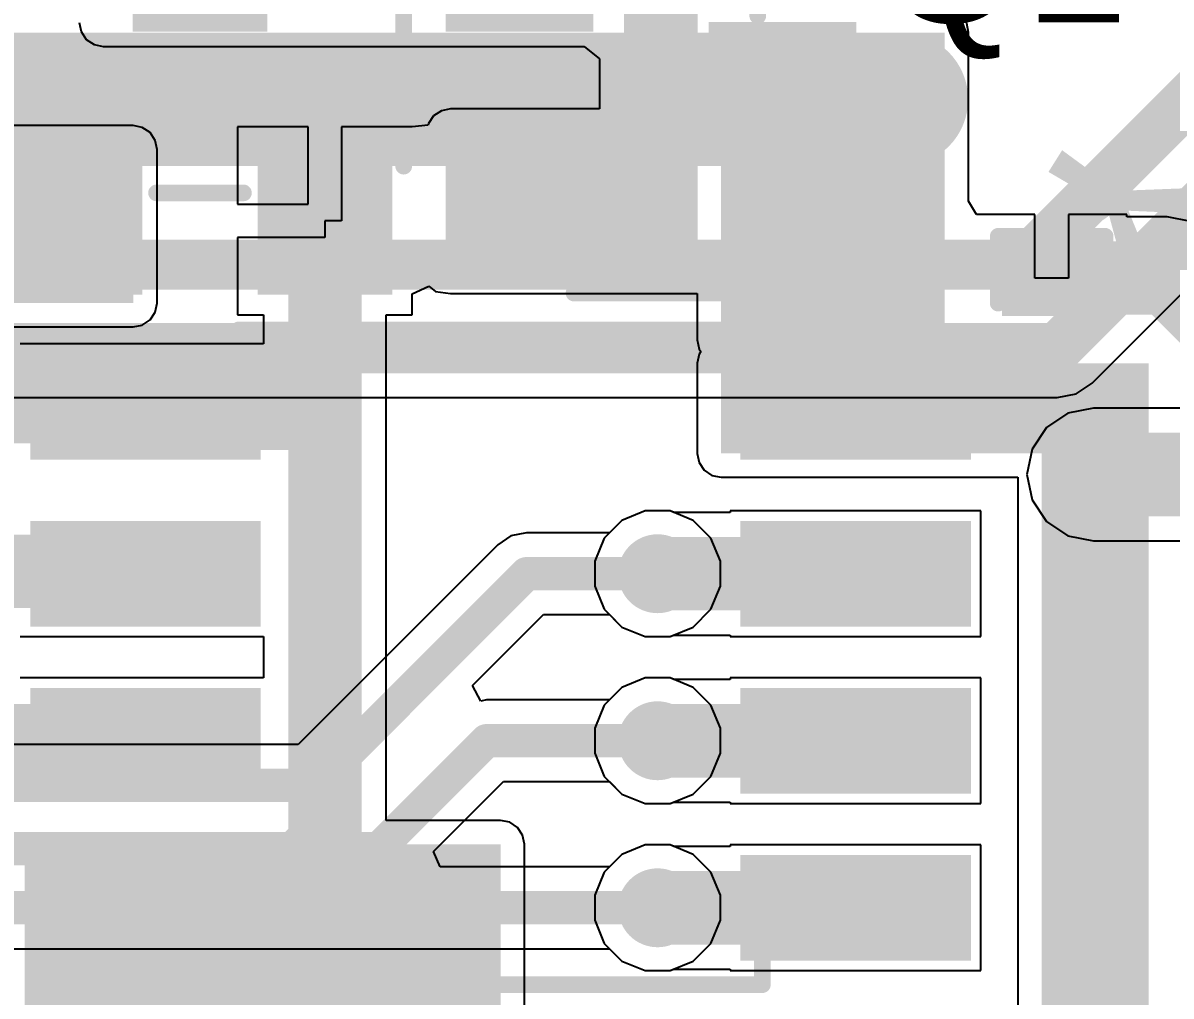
# Model space of a CAD drawing. Header units: millimetres. Extents: x -0.43 to 2.06, y -0.4 to 2.49.
# Drawn here: x 1.0295 to 1.3732, y 0.4009 to 0.6922 of the extents above; entities that cross this region are included whole.
import ezdxf

# ---------------------------------------------------------------- set-up
doc = ezdxf.new("R2010")
doc.units = ezdxf.units.MM
doc.header["$MEASUREMENT"] = 0
for name, color, linetype in [('BottomLayer', 5, 'Continuous'), ('TopLayer', 1, 'Continuous'), ('TopOverlay', 2, 'Continuous'), ('TopPaste', 8, 'Continuous'), ('TopSolder', 216, 'Continuous'), ('ViaHoleLayer', 16, 'Continuous')]:
    doc.layers.add(name, color=color, linetype=linetype)
doc.styles.add('Arial', font='', dxfattribs={"height": 0.2})
doc.styles.get('Arial').set_extended_font_data('Arial')

# ---------------------------------------------------------------- blocks, each defined once
blk = doc.blocks.new('CAP_0402_25')
at = {"layer": 'TopLayer'}
for points in [[(-0.0275, -0.0125), (-0.0275, 0.0125), (-0.009499999999999998, 0.0125), (-0.009500000000000001, -0.0125)], [(0.009499999999999998, -0.0125), (0.009500000000000001, 0.0125), (0.0275, 0.0125), (0.0275, -0.0125)]]:
    blk.add_hatch(color=1, dxfattribs=at).paths.add_polyline_path(points)
at = {"layer": 'TopPaste'}
for points in [[(-0.0275, -0.0125), (-0.0275, 0.0125), (-0.009499999999999998, 0.0125), (-0.009500000000000001, -0.0125)], [(0.009499999999999998, -0.0125), (0.009500000000000001, 0.0125), (0.0275, 0.0125), (0.0275, -0.0125)]]:
    blk.add_hatch(color=8, dxfattribs=at).paths.add_polyline_path(points)
at = {"layer": 'TopSolder'}
for points in [[(-0.0298622, -0.0148622), (-0.0298622, 0.0148622), (-0.007137799999999999, 0.0148622), (-0.007137800000000001, -0.0148622)], [(0.007137799999999999, -0.0148622), (0.007137800000000001, 0.0148622), (0.0298622, 0.0148622), (0.0298622, -0.0148622)]]:
    blk.add_hatch(color=216, dxfattribs=at).paths.add_polyline_path(points)
at = {"layer": 'TopOverlay', "const_width": 0.005}
for points in [[(-0.031, 0.016), (-0.031, -0.016)], [(-0.031, 0.016), (-0.011, 0.016)], [(0.011, 0.016), (0.031, 0.016)], [(0.031, 0.016), (0.031, -0.016)], [(-0.031, -0.016), (-0.011, -0.016)], [(0.011, -0.016), (0.031, -0.016)]]:
    blk.add_lwpolyline(points, dxfattribs=at)
at = {"layer": 'TopOverlay', "const_width": 0.0025}
for points in [[(-0.03225, 0.016, 1), (-0.02975, 0.016, 1)], [(-0.03225, 0.016, 1), (-0.02975, 0.016, 1)], [(-0.01225, 0.016, 1), (-0.00975, 0.016, 1)], [(0.00975, 0.016, 1), (0.01225, 0.016, 1)], [(0.02975, 0.016, 1), (0.03225, 0.016, 1)], [(0.02975, 0.016, 1), (0.03225, 0.016, 1)], [(-0.03225, -0.016, 1), (-0.02975, -0.016, 1)], [(-0.03225, -0.016, 1), (-0.02975, -0.016, 1)], [(-0.01225, -0.016, 1), (-0.00975, -0.016, 1)], [(0.00975, -0.016, 1), (0.01225, -0.016, 1)], [(0.02975, -0.016, 1), (0.03225, -0.016, 1)], [(0.02975, -0.016, 1), (0.03225, -0.016, 1)]]:
    blk.add_lwpolyline(points, format="xyb", close=True, dxfattribs=at)
blk = doc.blocks.new('SOT_23_36')
at = {"layer": 'TopLayer'}
for points in [[(-0.01614175, 0.05748035), (0.01614175, 0.05748035), (0.01614175, 0.02125985), (-0.01614175, 0.02125985)], [(-0.05354335, -0.02125985), (-0.02125985, -0.02125985), (-0.02125985, -0.05748035), (-0.05354335, -0.05748035)], [(0.02125985, -0.02125985), (0.05354335, -0.02125985), (0.05354335, -0.05748035), (0.02125985, -0.05748035)]]:
    blk.add_hatch(color=1, dxfattribs=at).paths.add_polyline_path(points)
at = {"layer": 'TopPaste'}
for points in [[(-0.01614175, 0.05748035), (0.01614175, 0.05748035), (0.01614175, 0.02125985), (-0.01614175, 0.02125985)], [(-0.05354335, -0.02125985), (-0.02125985, -0.02125985), (-0.02125985, -0.05748035), (-0.05354335, -0.05748035)], [(0.02125985, -0.02125985), (0.05354335, -0.02125985), (0.05354335, -0.05748035), (0.02125985, -0.05748035)]]:
    blk.add_hatch(color=8, dxfattribs=at).paths.add_polyline_path(points)
at = {"layer": 'TopSolder'}
for points in [[(-0.02014175, 0.06148035), (0.02014175, 0.06148035), (0.02014175, 0.01725985), (-0.02014175, 0.01725985)], [(-0.05754335, -0.01725985), (-0.01725985, -0.01725985), (-0.01725985, -0.06148035), (-0.05754335, -0.06148035)], [(0.01725985, -0.01725985), (0.05754335, -0.01725985), (0.05754335, -0.06148035), (0.01725985, -0.06148035)]]:
    blk.add_hatch(color=216, dxfattribs=at).paths.add_polyline_path(points)
at = {"layer": 'TopOverlay', "const_width": 0.005}
for points in [[(-0.022, 0.032), (-0.061, 0.032)], [(-0.061, -0.023), (-0.061, 0.032)], [(0.061, 0.032), (0.022, 0.032)], [(0.061, -0.023), (0.061, 0.032)], [(0.013, -0.031), (-0.013, -0.031)], [(-0.066, -0.051), (-0.066, -0.041)], [(-0.061, -0.046), (-0.066, -0.041)], [(-0.066, -0.051), (-0.061, -0.046)]]:
    blk.add_lwpolyline(points, dxfattribs=at)
at = {"layer": 'TopOverlay', "const_width": 0.0025}
for points in [[(-0.06225, 0.032, 1), (-0.05975, 0.032, 1)], [(-0.06225, 0.032, 1), (-0.05975, 0.032, 1)], [(-0.02325, 0.032, 1), (-0.02075, 0.032, 1)], [(0.02075, 0.032, 1), (0.02325, 0.032, 1)], [(0.05975, 0.032, 1), (0.06225, 0.032, 1)], [(0.05975, 0.032, 1), (0.06225, 0.032, 1)], [(-0.06225, -0.023, 1), (-0.05975, -0.023, 1)], [(0.05975, -0.023, 1), (0.06225, -0.023, 1)], [(-0.01425, -0.031, 1), (-0.01175, -0.031, 1)], [(0.01175, -0.031, 1), (0.01425, -0.031, 1)], [(-0.06725, -0.041, 1), (-0.06475, -0.041, 1)], [(-0.06725, -0.041, 1), (-0.06475, -0.041, 1)], [(-0.06225, -0.046, 1), (-0.05975, -0.046, 1)], [(-0.06225, -0.046, 1), (-0.05975, -0.046, 1)], [(-0.06725, -0.051, 1), (-0.06475, -0.051, 1)], [(-0.06725, -0.051, 1), (-0.06475, -0.051, 1)]]:
    blk.add_lwpolyline(points, format="xyb", close=True, dxfattribs=at)
blk = doc.blocks.new('SOT_23_37')
at = {"layer": 'TopLayer'}
for points in [[(-0.01614175, 0.05748035), (0.01614175, 0.05748035), (0.01614175, 0.02125985), (-0.01614175, 0.02125985)], [(-0.05354335, -0.02125985), (-0.02125985, -0.02125985), (-0.02125985, -0.05748035), (-0.05354335, -0.05748035)], [(0.02125985, -0.02125985), (0.05354335, -0.02125985), (0.05354335, -0.05748035), (0.02125985, -0.05748035)]]:
    blk.add_hatch(color=1, dxfattribs=at).paths.add_polyline_path(points)
at = {"layer": 'TopPaste'}
for points in [[(-0.01614175, 0.05748035), (0.01614175, 0.05748035), (0.01614175, 0.02125985), (-0.01614175, 0.02125985)], [(-0.05354335, -0.02125985), (-0.02125985, -0.02125985), (-0.02125985, -0.05748035), (-0.05354335, -0.05748035)], [(0.02125985, -0.02125985), (0.05354335, -0.02125985), (0.05354335, -0.05748035), (0.02125985, -0.05748035)]]:
    blk.add_hatch(color=8, dxfattribs=at).paths.add_polyline_path(points)
at = {"layer": 'TopSolder'}
for points in [[(-0.02014175, 0.06148035), (0.02014175, 0.06148035), (0.02014175, 0.01725985), (-0.02014175, 0.01725985)], [(-0.05754335, -0.01725985), (-0.01725985, -0.01725985), (-0.01725985, -0.06148035), (-0.05754335, -0.06148035)], [(0.01725985, -0.01725985), (0.05754335, -0.01725985), (0.05754335, -0.06148035), (0.01725985, -0.06148035)]]:
    blk.add_hatch(color=216, dxfattribs=at).paths.add_polyline_path(points)
at = {"layer": 'TopOverlay', "const_width": 0.005}
for points in [[(-0.061, 0.032), (-0.022, 0.032)], [(-0.061, -0.023), (-0.061, 0.032)], [(0.022, 0.032), (0.061, 0.032)], [(0.061, -0.023), (0.061, 0.032)], [(-0.013, -0.031), (0.013, -0.031)], [(-0.066, -0.051), (-0.066, -0.041)], [(-0.066, -0.041), (-0.061, -0.046)], [(-0.066, -0.051), (-0.061, -0.046)]]:
    blk.add_lwpolyline(points, dxfattribs=at)
at = {"layer": 'TopOverlay', "const_width": 0.0025}
for points in [[(-0.06225, 0.032, 1), (-0.05975, 0.032, 1)], [(-0.06225, 0.032, 1), (-0.05975, 0.032, 1)], [(-0.02325, 0.032, 1), (-0.02075, 0.032, 1)], [(0.02075, 0.032, 1), (0.02325, 0.032, 1)], [(0.05975, 0.032, 1), (0.06225, 0.032, 1)], [(0.05975, 0.032, 1), (0.06225, 0.032, 1)], [(-0.06225, -0.023, 1), (-0.05975, -0.023, 1)], [(0.05975, -0.023, 1), (0.06225, -0.023, 1)], [(-0.01425, -0.031, 1), (-0.01175, -0.031, 1)], [(0.01175, -0.031, 1), (0.01425, -0.031, 1)], [(-0.06725, -0.041, 1), (-0.06475, -0.041, 1)], [(-0.06725, -0.041, 1), (-0.06475, -0.041, 1)], [(-0.06225, -0.046, 1), (-0.05975, -0.046, 1)], [(-0.06225, -0.046, 1), (-0.05975, -0.046, 1)], [(-0.06725, -0.051, 1), (-0.06475, -0.051, 1)], [(-0.06725, -0.051, 1), (-0.06475, -0.051, 1)]]:
    blk.add_lwpolyline(points, format="xyb", close=True, dxfattribs=at)
blk = doc.blocks.new('SOIC_8_53')
at = {"layer": 'TopLayer'}
for points in [[(-0.0757874, 0.086811), (-0.0757874, 0.063189), (-0.136811, 0.063189), (-0.136811, 0.086811)], [(0.136811, 0.086811), (0.136811, 0.063189), (0.0757874, 0.063189), (0.0757874, 0.086811)], [(-0.0757874, 0.036811), (-0.0757874, 0.01318899999999999), (-0.136811, 0.01318900000000001), (-0.136811, 0.036811)], [(0.136811, 0.036811), (0.136811, 0.01318899999999999), (0.0757874, 0.01318900000000001), (0.0757874, 0.036811)], [(-0.0757874, -0.01318900000000001), (-0.0757874, -0.036811), (-0.136811, -0.036811), (-0.136811, -0.01318899999999999)], [(0.136811, -0.01318900000000001), (0.136811, -0.036811), (0.0757874, -0.036811), (0.0757874, -0.01318899999999999)], [(-0.0757874, -0.063189), (-0.0757874, -0.086811), (-0.136811, -0.086811), (-0.136811, -0.063189)], [(0.136811, -0.063189), (0.136811, -0.086811), (0.0757874, -0.086811), (0.0757874, -0.063189)]]:
    blk.add_hatch(color=1, dxfattribs=at).paths.add_polyline_path(points)
at = {"layer": 'TopOverlay'}
blk.add_hatch(color=2, dxfattribs=at).paths.add_polyline_path([(-0.072, 0.062), (-0.059, 0.062), (-0.059, 0.088), (-0.072, 0.088)])
at = {"layer": 'TopPaste'}
for points in [[(-0.0757874, 0.086811), (-0.0757874, 0.063189), (-0.136811, 0.063189), (-0.136811, 0.086811)], [(0.136811, 0.086811), (0.136811, 0.063189), (0.0757874, 0.063189), (0.0757874, 0.086811)], [(-0.0757874, 0.036811), (-0.0757874, 0.01318899999999999), (-0.136811, 0.01318900000000001), (-0.136811, 0.036811)], [(0.136811, 0.036811), (0.136811, 0.01318899999999999), (0.0757874, 0.01318900000000001), (0.0757874, 0.036811)], [(-0.0757874, -0.01318900000000001), (-0.0757874, -0.036811), (-0.136811, -0.036811), (-0.136811, -0.01318899999999999)], [(0.136811, -0.01318900000000001), (0.136811, -0.036811), (0.0757874, -0.036811), (0.0757874, -0.01318899999999999)], [(-0.0757874, -0.063189), (-0.0757874, -0.086811), (-0.136811, -0.086811), (-0.136811, -0.063189)], [(0.136811, -0.063189), (0.136811, -0.086811), (0.0757874, -0.086811), (0.0757874, -0.063189)]]:
    blk.add_hatch(color=8, dxfattribs=at).paths.add_polyline_path(points)
at = {"layer": 'TopSolder'}
for points in [[(-0.0717874, 0.090811), (-0.0717874, 0.059189), (-0.140811, 0.059189), (-0.140811, 0.090811)], [(0.140811, 0.090811), (0.140811, 0.059189), (0.0717874, 0.059189), (0.0717874, 0.090811)], [(-0.0717874, 0.04081099999999999), (-0.0717874, 0.009188999999999994), (-0.140811, 0.009189000000000006), (-0.140811, 0.04081100000000001)], [(0.140811, 0.04081099999999999), (0.140811, 0.009188999999999994), (0.0717874, 0.009189000000000006), (0.0717874, 0.04081100000000001)], [(-0.0717874, -0.009189000000000006), (-0.0717874, -0.04081100000000001), (-0.140811, -0.04081099999999999), (-0.140811, -0.009188999999999994)], [(0.140811, -0.009189000000000006), (0.140811, -0.04081100000000001), (0.0717874, -0.04081099999999999), (0.0717874, -0.009188999999999994)], [(-0.0717874, -0.059189), (-0.0717874, -0.090811), (-0.140811, -0.090811), (-0.140811, -0.059189)], [(0.140811, -0.059189), (0.140811, -0.090811), (0.0717874, -0.090811), (0.0717874, -0.059189)]]:
    blk.add_hatch(color=216, dxfattribs=at).paths.add_polyline_path(points)
at = {"layer": 'TopOverlay', "const_width": 0.005}
for points in [[(-0.07837, 0.098), (0.07837, 0.098)], [(-0.07837, 0.091), (-0.07837, 0.098)], [(0.07837, 0.091), (0.07837, 0.098)], [(-0.148, 0.07), (-0.148, 0.08)], [(-0.148, 0.08), (-0.143, 0.075)], [(-0.148, 0.07), (-0.143, 0.075)], [(-0.07837, -0.098), (-0.07837, -0.091)], [(0.07837, -0.098), (0.07837, -0.091)], [(-0.07837, -0.098), (0.07837, -0.098)]]:
    blk.add_lwpolyline(points, dxfattribs=at)
at = {"layer": 'TopOverlay', "const_width": 0.0025}
for points in [[(-0.07962, 0.098, 1), (-0.07712, 0.098, 1)], [(-0.07962, 0.098, 1), (-0.07712, 0.098, 1)], [(0.07712, 0.098, 1), (0.07962, 0.098, 1)], [(0.07712, 0.098, 1), (0.07962, 0.098, 1)], [(-0.07962, 0.091, 1), (-0.07712, 0.091, 1)], [(0.07712, 0.091, 1), (0.07962, 0.091, 1)], [(-0.14925, 0.08, 1), (-0.14675, 0.08, 1)], [(-0.14925, 0.08, 1), (-0.14675, 0.08, 1)], [(-0.14425, 0.075, 1), (-0.14175, 0.075, 1)], [(-0.14425, 0.075, 1), (-0.14175, 0.075, 1)], [(-0.14925, 0.07, 1), (-0.14675, 0.07, 1)], [(-0.14925, 0.07, 1), (-0.14675, 0.07, 1)], [(-0.07962, -0.091, 1), (-0.07712, -0.091, 1)], [(0.07712, -0.091, 1), (0.07962, -0.091, 1)], [(-0.07962, -0.098, 1), (-0.07712, -0.098, 1)], [(-0.07962, -0.098, 1), (-0.07712, -0.098, 1)], [(0.07712, -0.098, 1), (0.07962, -0.098, 1)], [(0.07712, -0.098, 1), (0.07962, -0.098, 1)]]:
    blk.add_lwpolyline(points, format="xyb", close=True, dxfattribs=at)

msp = doc.modelspace()

# ---------------------------------------------------------------- hatches: boundary and pattern name
at = {"layer": 'BottomLayer'}
h = msp.add_hatch(color=5, dxfattribs=at)
edge = h.paths.add_edge_path()
edge.add_arc((1.2925118, 0.6693071), 0.011811, 0, 360)
h = msp.add_hatch(color=5, dxfattribs=at)
edge = h.paths.add_edge_path()
edge.add_arc((1.35, 0.557), 0.011811, 0, 360)
h = msp.add_hatch(color=5, dxfattribs=at)
edge = h.paths.add_edge_path()
edge.add_arc((1.2195118, 0.5273071), 0.011811, 0, 360)
h = msp.add_hatch(color=5, dxfattribs=at)
edge = h.paths.add_edge_path()
edge.add_arc((1.2195118, 0.4773071), 0.011811, 0, 360)
h = msp.add_hatch(color=5, dxfattribs=at)
edge = h.paths.add_edge_path()
edge.add_arc((1.2195118, 0.4273071), 0.011811, 0, 360)
at = {"layer": 'TopLayer'}
for points in [[(1.2385118, 0.5973071), (1.3055118, 0.5973071), (1.3055118, 0.6893071), (1.2385118, 0.6893071)], [(1.1575118, 0.6183071), (1.2315118, 0.6183071), (1.2315118, 0.6593071), (1.1575118, 0.6593071)], [(0.973, 0.6083071), (1.0625118, 0.6083071), (1.0625118, 0.6543071), (0.973, 0.6543071)], [(1.3235118, 0.6048071), (1.3655118, 0.6048071), (1.3655118, 0.6268071), (1.3235118, 0.6268071)], [(1.2385118, 0.5633071), (1.3545118, 0.5633071), (1.3545118, 0.5903071), (1.2385118, 0.5903071)], [(1.3345118, 0.2073071), (1.3665118, 0.2073071), (1.3665118, 0.5903071), (1.3345118, 0.5903071)], [(1.03, 0.3883071), (1.1585118, 0.3883071), (1.1585118, 0.4463071), (1.03, 0.4463071)], [(1.078, 0.163), (1.1725118, 0.163), (1.1725118, 0.446307), (1.078, 0.446307)]]:
    msp.add_hatch(color=1, dxfattribs=at).paths.add_polyline_path(points)
h = msp.add_hatch(color=1, dxfattribs=at)
edge = h.paths.add_edge_path()
edge.add_arc((1.2925118, 0.6693071), 0.011811, 0, 360)
h = msp.add_hatch(color=1, dxfattribs=at)
edge = h.paths.add_edge_path()
edge.add_arc((1.35, 0.557), 0.011811, 0, 360)
h = msp.add_hatch(color=1, dxfattribs=at)
edge = h.paths.add_edge_path()
edge.add_arc((1.2195118, 0.5273071), 0.011811, 0, 360)
h = msp.add_hatch(color=1, dxfattribs=at)
edge = h.paths.add_edge_path()
edge.add_arc((1.2195118, 0.4773071), 0.011811, 0, 360)
h = msp.add_hatch(color=1, dxfattribs=at)
edge = h.paths.add_edge_path()
edge.add_arc((1.2195118, 0.4273071), 0.011811, 0, 360)
at = {"layer": 'ViaHoleLayer'}
h = msp.add_hatch(color=16, dxfattribs=at)
edge = h.paths.add_edge_path()
edge.add_arc((1.2925118, 0.6693071), 0.0059055, 0, 360)
h = msp.add_hatch(color=16, dxfattribs=at)
edge = h.paths.add_edge_path()
edge.add_arc((1.35, 0.557), 0.0059055, 0, 360)
h = msp.add_hatch(color=16, dxfattribs=at)
edge = h.paths.add_edge_path()
edge.add_arc((1.2195118, 0.5273071), 0.0059055, 0, 360)
h = msp.add_hatch(color=16, dxfattribs=at)
edge = h.paths.add_edge_path()
edge.add_arc((1.2195118, 0.4773071), 0.0059055, 0, 360)
h = msp.add_hatch(color=16, dxfattribs=at)
edge = h.paths.add_edge_path()
edge.add_arc((1.2195118, 0.4273071), 0.0059055, 0, 360)

# ---------------------------------------------------------------- linework, layer by layer
at = {"layer": 'BottomLayer'}
for p, q in [((1.3496201, 0.5843571), (1.418479, 0.6532159)), ((1.3391662, 0.5800269), (1.3448238, 0.5811523)), ((1.3448238, 0.5811523), (1.3496201, 0.5843571)), ((0.9346297, 0.5800269), (1.3391662, 0.5800269)), ((1.3423915, 0.5753686), (1.3359413, 0.5710587)), ((1.35, 0.576882), (1.3423915, 0.5753686)), ((1.416, 0.576882), (1.35, 0.576882)), ((1.3359413, 0.5710587), (1.3316314, 0.5646085)), ((1.3316314, 0.5646085), (1.330118, 0.557)), ((1.330118, 0.557), (1.3316314, 0.5493915)), ((1.3316314, 0.5493915), (1.3359413, 0.5429413)), ((1.2088562, 0.5432543), (1.2051441, 0.5395422)), ((1.2157701, 0.5461181), (1.2088562, 0.5432543)), ((1.2232535, 0.5461181), (1.2157701, 0.5461181)), ((1.2301674, 0.5432543), (1.2232535, 0.5461181)), ((1.235459, 0.5379627), (1.2301674, 0.5432543)), ((1.3359413, 0.5429413), (1.3423915, 0.5386314)), ((1.1756249, 0.5386109), (1.1716556, 0.5359587)), ((1.1803071, 0.5395422), (1.1756249, 0.5386109)), ((1.2051441, 0.5395422), (1.1803071, 0.5395422)), ((1.2383228, 0.5310488), (1.235459, 0.5379627)), ((1.3423915, 0.5386314), (1.35, 0.537118)), ((1.35, 0.537118), (1.3851112, 0.537118)), ((1.1716556, 0.5359587), (1.1119321, 0.4762351)), ((1.2383228, 0.5235654), (1.2383228, 0.5310488)), ((1.235459, 0.5166515), (1.2383228, 0.5235654)), ((1.2301674, 0.5113599), (1.235459, 0.5166515)), ((1.164108, 0.493805), (1.1853751, 0.515072)), ((1.1853751, 0.515072), (1.2051441, 0.515072)), ((1.2051441, 0.515072), (1.2088562, 0.5113599)), ((1.2088562, 0.5113599), (1.2157701, 0.5084961)), ((1.2232535, 0.5084961), (1.2301674, 0.5113599)), ((1.2157701, 0.5084961), (1.2232535, 0.5084961)), ((1.2157701, 0.4961181), (1.2088562, 0.4932543)), ((1.2232535, 0.4961181), (1.2157701, 0.4961181)), ((1.2301674, 0.4932543), (1.2232535, 0.4961181)), ((1.1665711, 0.4891969), (1.164108, 0.493805)), ((1.2088562, 0.4932543), (1.2051441, 0.4895422)), ((1.235459, 0.4879627), (1.2301674, 0.4932543)), ((1.1683071, 0.4895422), (1.1665711, 0.4891969)), ((1.2051441, 0.4895422), (1.1683071, 0.4895422)), ((1.2383228, 0.4810488), (1.235459, 0.4879627)), ((1.2383228, 0.4735654), (1.2383228, 0.4810488)), ((1.1119321, 0.4762351), (0.89851, 0.4762351)), ((1.235459, 0.4666515), (1.2383228, 0.4735654)), ((1.1524646, 0.4441616), (1.173375, 0.465072)), ((1.173375, 0.465072), (1.2051441, 0.465072)), ((1.2051441, 0.465072), (1.2088562, 0.4613599)), ((1.2301674, 0.4613599), (1.235459, 0.4666515)), ((1.2088562, 0.4613599), (1.2157701, 0.4584961)), ((1.2232535, 0.4584961), (1.2301674, 0.4613599)), ((1.2157701, 0.4584961), (1.2232535, 0.4584961)), ((1.1543781, 0.4395422), (1.1524646, 0.4441616)), ((1.2157701, 0.4461181), (1.2088562, 0.4432543)), ((1.2232535, 0.4461181), (1.2157701, 0.4461181)), ((1.2301674, 0.4432543), (1.2232535, 0.4461181)), ((1.2088562, 0.4432543), (1.2051441, 0.4395422)), ((1.235459, 0.4379627), (1.2301674, 0.4432543)), ((1.2051441, 0.4395422), (1.1543781, 0.4395422)), ((1.2383228, 0.4310488), (1.235459, 0.4379627)), ((1.2383228, 0.4235654), (1.2383228, 0.4310488)), ((1.235459, 0.4166515), (1.2383228, 0.4235654)), ((1.2301674, 0.4113599), (1.235459, 0.4166515)), ((0.850693, 0.415072), (1.2051441, 0.415072)), ((1.2051441, 0.415072), (1.2088562, 0.4113599)), ((1.2088562, 0.4113599), (1.2157701, 0.4084961)), ((1.2232535, 0.4084961), (1.2301674, 0.4113599)), ((1.2157701, 0.4084961), (1.2232535, 0.4084961))]:
    msp.add_line(p, q, dxfattribs=at)
for points, const_width in [([(1.3288109, 0.619811), (1.4019999, 0.693)], 0.015), ([(0.939746, 0.6693071), (1.2925118, 0.6693071)], 0.04), ([(1.3391662, 0.594811), (1.4123552, 0.668)], 0.015), ([(0.9289076, 0.619811), (1.3288109, 0.619811)], 0.015), ([(0.9289076, 0.594811), (1.3391662, 0.594811)], 0.015), ([(1.35, 0.557), (1.416, 0.557)], 0.025), ([(1.117, 0.464), (1.1803071, 0.5273071)], 0.01), ([(1.1803071, 0.5273071), (1.2195118, 0.5273071)], 0.01), ([(1.136, 0.445), (1.1683071, 0.4773071)], 0.01), ([(1.1683071, 0.4773071), (1.2195118, 0.4773071)], 0.01), ([(0.87, 0.464), (1.117, 0.464)], 0.01), ([(0.858, 0.445), (1.136, 0.445)], 0.01), ([(0.850693, 0.4273071), (1.2195118, 0.4273071)], 0.01)]:
    msp.add_lwpolyline(points, dxfattribs=dict(at, const_width=const_width))
for points, const_width in [([(1.2825118, 0.6693071, 1), (1.3025118, 0.6693071, 1)], 0.02), ([(1.3250609, 0.619811, 1), (1.3325609, 0.619811, 1)], 0.0075), ([(1.3250609, 0.619811, 1), (1.3325609, 0.619811, 1)], 0.0075), ([(1.3354162, 0.594811, 1), (1.3429162, 0.594811, 1)], 0.0075), ([(1.3354162, 0.594811, 1), (1.3429162, 0.594811, 1)], 0.0075), ([(1.34375, 0.557, 1), (1.35625, 0.557, 1)], 0.0125), ([(1.1778071, 0.5273071, 1), (1.1828071, 0.5273071, 1)], 0.005), ([(1.1778071, 0.5273071, 1), (1.1828071, 0.5273071, 1)], 0.005), ([(1.2170118, 0.5273071, 1), (1.2220118, 0.5273071, 1)], 0.005), ([(1.1658071, 0.4773071, 1), (1.1708071, 0.4773071, 1)], 0.005), ([(1.1658071, 0.4773071, 1), (1.1708071, 0.4773071, 1)], 0.005), ([(1.2170118, 0.4773071, 1), (1.2220118, 0.4773071, 1)], 0.005), ([(1.1145, 0.464, 1), (1.1195, 0.464, 1)], 0.005), ([(1.1145, 0.464, 1), (1.1195, 0.464, 1)], 0.005), ([(1.1335, 0.445, 1), (1.1385, 0.445, 1)], 0.005), ([(1.1335, 0.445, 1), (1.1385, 0.445, 1)], 0.005), ([(1.2170118, 0.4273071, 1), (1.2220118, 0.4273071, 1)], 0.005)]:
    msp.add_lwpolyline(points, format="xyb", close=True, dxfattribs=dict(at, const_width=const_width))
at = {"layer": 'TopLayer'}
for p, q in [((1.0463747, 0.6923071), (1.046918, 0.6895759)), ((1.3121056, 0.6920383), (1.3105585, 0.6943538)), ((1.3126489, 0.6893071), (1.3121056, 0.6920383)), ((1.046918, 0.6895759), (1.0484651, 0.6872604)), ((1.3126489, 0.6388284), (1.3126489, 0.6893071)), ((1.0484651, 0.6872604), (1.0507806, 0.6857133)), ((1.0507806, 0.6857133), (1.0535118, 0.68517)), ((1.0535118, 0.68517), (1.1975117, 0.68517)), ((1.1975117, 0.68517), (1.2021225, 0.6814674)), ((1.2021225, 0.6814674), (1.2021592, 0.6813845)), ((1.2021592, 0.6813845), (1.2021592, 0.6664442)), ((1.1524651, 0.6643538), (1.150918, 0.6620383)), ((1.1547806, 0.6659009), (1.1524651, 0.6643538)), ((1.1575118, 0.6664442), (1.1547806, 0.6659009)), ((1.2021592, 0.6664442), (1.1575118, 0.6664442)), ((1.0625118, 0.6614442), (0.973, 0.6614442)), ((1.065243, 0.6609009), (1.0625118, 0.6614442)), ((1.0675585, 0.6593538), (1.065243, 0.6609009)), ((1.1149134, 0.6610472), (1.0937717, 0.6610472)), ((1.0937717, 0.6610472), (1.0937717, 0.637937)), ((1.1149134, 0.637937), (1.1149134, 0.6610472)), ((1.1460549, 0.6610472), (1.1249134, 0.6610472)), ((1.1249134, 0.6610472), (1.1249134, 0.632937)), ((1.146055, 0.6610474), (1.1460549, 0.6610472)), ((1.1460551, 0.6610473), (1.146055, 0.6610474)), ((1.1508293, 0.6615924), (1.1460551, 0.6610473)), ((1.150918, 0.6620383), (1.1508293, 0.6615924)), ((1.0691056, 0.6570383), (1.0675585, 0.6593538)), ((1.0696489, 0.6543071), (1.0691056, 0.6570383)), ((1.0696489, 0.6083071), (1.0696489, 0.6543071)), ((1.0937717, 0.637937), (1.1149134, 0.637937)), ((1.3150119, 0.6348071), (1.3126489, 0.6388284)), ((1.1249134, 0.632937), (1.1199134, 0.632937)), ((1.1199134, 0.632937), (1.1199134, 0.627937)), ((1.3325118, 0.6348071), (1.3150119, 0.6348071)), ((1.3325118, 0.6158071), (1.3325118, 0.6348071)), ((1.3600118, 0.6348071), (1.3425118, 0.6348071)), ((1.3425118, 0.6348071), (1.3425118, 0.6158071)), ((1.3600118, 0.6341597), (1.3600118, 0.6348071)), ((1.3721126, 0.6341597), (1.3600118, 0.6341597)), ((1.3791359, 0.6327627), (1.3721126, 0.6341597)), ((1.1199134, 0.627937), (1.0937717, 0.627937)), ((1.0937717, 0.627937), (1.0937717, 0.6048268)), ((1.3425118, 0.6158071), (1.3325118, 0.6158071)), ((1.1460551, 0.6110857), (1.1510551, 0.6134196)), ((1.1510551, 0.6134196), (1.1530315, 0.6117638)), ((1.1460551, 0.6048268), (1.1460551, 0.6110857)), ((1.1530315, 0.6117638), (1.1530315, 0.6117636)), ((1.1530315, 0.6117636), (1.1575119, 0.61117)), ((1.1575119, 0.61117), (1.2313747, 0.61117)), ((1.2313747, 0.61117), (1.2313747, 0.5973071)), ((1.0675585, 0.6032604), (1.0691056, 0.6055759)), ((1.0691056, 0.6055759), (1.0696489, 0.6083071)), ((1.0625118, 0.60117), (1.065243, 0.6017133)), ((1.065243, 0.6017133), (1.0675585, 0.6032604)), ((1.0937717, 0.6048268), (1.1015608, 0.6048268)), ((1.1015608, 0.6048268), (1.1015608, 0.5961181)), ((1.138266, 0.4534442), (1.138266, 0.6048268)), ((1.138266, 0.6048268), (1.1460551, 0.6048268)), ((1.022662, 0.60117), (1.0625118, 0.60117)), ((1.1015608, 0.5961181), (1.0287008, 0.5961181)), ((1.2313747, 0.5973071), (1.231918, 0.5945759)), ((1.231918, 0.5930383), (1.2313747, 0.5903071)), ((1.231918, 0.5945759), (1.2324317, 0.5938071)), ((1.2324317, 0.5938071), (1.231918, 0.5930383)), ((1.2313747, 0.5903071), (1.2313747, 0.5633071)), ((1.2313747, 0.5633071), (1.231918, 0.5605759)), ((1.231918, 0.5605759), (1.2334651, 0.5582604)), ((1.2334651, 0.5582604), (1.2357806, 0.5567133)), ((1.2357806, 0.5567133), (1.2385118, 0.55617)), ((1.2385118, 0.55617), (1.3273747, 0.55617)), ((1.3273747, 0.55617), (1.3273747, 0.2724173)), ((1.2088562, 0.5432543), (1.2035646, 0.5379627)), ((1.2157701, 0.5461181), (1.2088562, 0.5432543)), ((1.2232535, 0.5461181), (1.2157701, 0.5461181)), ((1.2243602, 0.5456597), (1.2232535, 0.5461181)), ((1.2412992, 0.5456597), (1.2243602, 0.5456597)), ((1.3163228, 0.5461181), (1.2412992, 0.5461181)), ((1.2412992, 0.5461181), (1.2412992, 0.5456597)), ((1.3163228, 0.5084961), (1.3163228, 0.5461181)), ((1.2035646, 0.5379627), (1.2007008, 0.5310488)), ((1.2007008, 0.5310488), (1.2007008, 0.5235654)), ((1.2007008, 0.5235654), (1.2035646, 0.5166515)), ((1.2035646, 0.5166515), (1.2088562, 0.5113599)), ((1.2088562, 0.5113599), (1.2157701, 0.5084961)), ((1.2232535, 0.5084961), (1.2243602, 0.5089545)), ((1.2243602, 0.5089545), (1.2412992, 0.5089545)), ((1.2412992, 0.5089545), (1.2412992, 0.5084961)), ((1.0287008, 0.5084961), (1.1015608, 0.5084961)), ((1.1015608, 0.5084961), (1.1015608, 0.4961181)), ((1.2157701, 0.5084961), (1.2232535, 0.5084961)), ((1.2412992, 0.5084961), (1.3163228, 0.5084961)), ((1.1015608, 0.4961181), (1.0287008, 0.4961181)), ((1.2157701, 0.4961181), (1.2088562, 0.4932543)), ((1.2232535, 0.4961181), (1.2157701, 0.4961181)), ((1.2243602, 0.4956597), (1.2232535, 0.4961181)), ((1.2412992, 0.4956597), (1.2243602, 0.4956597)), ((1.3163228, 0.4961181), (1.2412992, 0.4961181)), ((1.2412992, 0.4961181), (1.2412992, 0.4956597)), ((1.3163228, 0.4584961), (1.3163228, 0.4961181)), ((1.2088562, 0.4932543), (1.2035646, 0.4879627)), ((1.2035646, 0.4879627), (1.2007008, 0.4810488)), ((1.2007008, 0.4810488), (1.2007008, 0.4735654)), ((1.2007008, 0.4735654), (1.2035646, 0.4666515)), ((1.2035646, 0.4666515), (1.2088562, 0.4613599)), ((1.2088562, 0.4613599), (1.2157701, 0.4584961)), ((1.2157701, 0.4584961), (1.2232535, 0.4584961)), ((1.2232535, 0.4584961), (1.2243602, 0.4589545)), ((1.2243602, 0.4589545), (1.2412992, 0.4589545)), ((1.2412992, 0.4589545), (1.2412992, 0.4584961)), ((1.2412992, 0.4584961), (1.3163228, 0.4584961)), ((1.1725118, 0.4534442), (1.138266, 0.4534442)), ((1.175243, 0.4529009), (1.1725118, 0.4534442)), ((1.1775585, 0.4513538), (1.175243, 0.4529009)), ((1.1791056, 0.4490383), (1.1775585, 0.4513538)), ((1.1796489, 0.4463071), (1.1791056, 0.4490383)), ((1.1796489, 0.163), (1.1796489, 0.4463071)), ((1.2157701, 0.4461181), (1.2088562, 0.4432543)), ((1.2232535, 0.4461181), (1.2157701, 0.4461181)), ((1.2243602, 0.4456597), (1.2232535, 0.4461181)), ((1.2412992, 0.4456597), (1.2243602, 0.4456597)), ((1.3163228, 0.4461181), (1.2412992, 0.4461181)), ((1.2412992, 0.4461181), (1.2412992, 0.4456597)), ((1.3163228, 0.4084961), (1.3163228, 0.4461181)), ((1.2088562, 0.4432543), (1.2035646, 0.4379627)), ((1.2035646, 0.4379627), (1.2007008, 0.4310488)), ((1.2007008, 0.4310488), (1.2007008, 0.4235654)), ((1.2007008, 0.4235654), (1.2035646, 0.4166515)), ((1.2035646, 0.4166515), (1.2088562, 0.4113599)), ((1.2088562, 0.4113599), (1.2157701, 0.4084961)), ((1.2157701, 0.4084961), (1.2232535, 0.4084961)), ((1.2232535, 0.4084961), (1.2243602, 0.4089545)), ((1.2243602, 0.4089545), (1.2412992, 0.4089545)), ((1.2412992, 0.4089545), (1.2412992, 0.4084961)), ((1.2412992, 0.4084961), (1.3163228, 0.4084961))]:
    msp.add_line(p, q, dxfattribs=at)
for points, const_width in [([(1.2205118, 0.6423071), (1.2205118, 0.7339094)], 0.022), ([(1.1781417, 0.6349055), (1.1832835, 0.6400473)], 0.022), ([(1.1832835, 0.6400473), (1.2076244, 0.6400473)], 0.022), ([(1.1199134, 0.4463071), (1.1199134, 0.632937)], 0.022), ([(1.3375118, 0.6158071), (1.3721126, 0.6158071)], 0.022), ([(1.3721126, 0.6158071), (1.385, 0.6029197)], 0.022), ([(0.9950118, 0.5773071), (1.0662126, 0.5773071)], 0.022), ([(1.354, 0.553), (1.354, 0.579)], 0.008), ([(0.542, 0.528), (1.0655197, 0.528)], 0.022), ([(1.2195118, 0.5273071), (1.278811, 0.5273071)], 0.022), ([(1.0180129, 0.477264), (1.0661695, 0.477264)], 0.022), ([(1.0661695, 0.477264), (1.0662126, 0.4773071)], 0.022), ([(1.2195118, 0.4773071), (1.278811, 0.4773071)], 0.022), ([(1.0942559, 0.4206496), (1.1199134, 0.4463071)], 0.022), ([(1.1185118, 0.3754882), (1.1185118, 0.4313071)], 0.022), ([(1.2195118, 0.4273071), (1.278811, 0.4273071)], 0.022), ([(1.0942559, 0.4173071), (1.0942559, 0.4206496)], 0.022)]:
    msp.add_lwpolyline(points, dxfattribs=dict(at, const_width=const_width))
for points, const_width in [([(1.2150118, 0.6423071, 1), (1.2260118, 0.6423071, 1)], 0.011), ([(1.1777835, 0.6400473, 1), (1.1887835, 0.6400473, 1)], 0.011), ([(1.1777835, 0.6400473, 1), (1.1887835, 0.6400473, 1)], 0.011), ([(1.2021244, 0.6400473, 1), (1.2131244, 0.6400473, 1)], 0.011), ([(1.1144134, 0.632937, 1), (1.1254134, 0.632937, 1)], 0.011), ([(1.1726417, 0.6349055, 1), (1.1836417, 0.6349055, 1)], 0.011), ([(1.3320118, 0.6158071, 1), (1.3430118, 0.6158071, 1)], 0.011), ([(1.3666126, 0.6158071, 1), (1.3776126, 0.6158071, 1)], 0.011), ([(1.3666126, 0.6158071, 1), (1.3776126, 0.6158071, 1)], 0.011), ([(1.0607126, 0.5773071, 1), (1.0717126, 0.5773071, 1)], 0.011), ([(1.352, 0.579, 1), (1.356, 0.579, 1)], 0.004), ([(1.352, 0.553, 1), (1.356, 0.553, 1)], 0.004), ([(1.0600197, 0.528, 1), (1.0710197, 0.528, 1)], 0.011), ([(1.2140118, 0.5273071, 1), (1.2250118, 0.5273071, 1)], 0.011), ([(1.273311, 0.5273071, 1), (1.284311, 0.5273071, 1)], 0.011), ([(1.0606695, 0.477264, 1), (1.0716695, 0.477264, 1)], 0.011), ([(1.0606695, 0.477264, 1), (1.0716695, 0.477264, 1)], 0.011), ([(1.0607126, 0.4773071, 1), (1.0717126, 0.4773071, 1)], 0.011), ([(1.2140118, 0.4773071, 1), (1.2250118, 0.4773071, 1)], 0.011), ([(1.273311, 0.4773071, 1), (1.284311, 0.4773071, 1)], 0.011), ([(1.1144134, 0.4463071, 1), (1.1254134, 0.4463071, 1)], 0.011), ([(1.1144134, 0.4463071, 1), (1.1254134, 0.4463071, 1)], 0.011), ([(1.1130118, 0.4313071, 1), (1.1240118, 0.4313071, 1)], 0.011), ([(1.2140118, 0.4273071, 1), (1.2250118, 0.4273071, 1)], 0.011), ([(1.273311, 0.4273071, 1), (1.284311, 0.4273071, 1)], 0.011), ([(1.0887559, 0.4206496, 1), (1.0997559, 0.4206496, 1)], 0.011), ([(1.0887559, 0.4206496, 1), (1.0997559, 0.4206496, 1)], 0.011), ([(1.0887559, 0.4173071, 1), (1.0997559, 0.4173071, 1)], 0.011)]:
    msp.add_lwpolyline(points, format="xyb", close=True, dxfattribs=dict(at, const_width=const_width))

# ---------------------------------------------------------------- block references
for name, p, rotation in [('SOT_23_36', (1.2175118, 0.6723071), 270), ('CAP_0402_25', (1.3375118, 0.5973071), 90)]:
    msp.add_blockref(name, p, dxfattribs=dict(rotation=rotation))
for name, p in [('SOT_23_37', (1.0825118, 0.6723071)), ('SOIC_8_53', (1.1725118, 0.5023071))]:
    msp.add_blockref(name, p)

# ---------------------------------------------------------------- texts
at = {"layer": 'TopOverlay', "style": 'Arial'}
msp.add_text('Q1', height=0.04, dxfattribs=at).set_placement((1.2858538, 0.6923136))
msp.add_text('*', height=0.08, rotation=270, dxfattribs=at).set_placement((1.2972663, 0.6608475))

doc.saveas('drawing.dxf')
